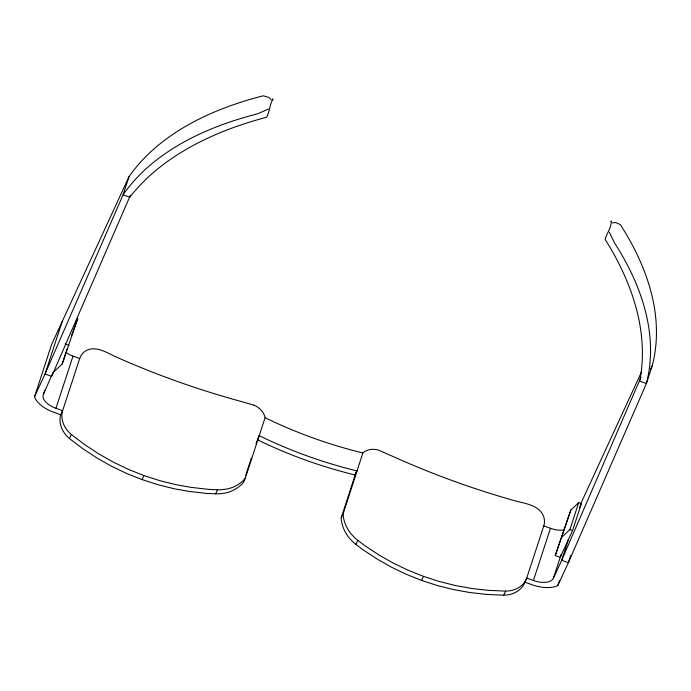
<?xml version="1.0" encoding="UTF-8"?>
<svg xmlns="http://www.w3.org/2000/svg" width="691" height="691" viewBox="0 0 691 691"><rect width="100%" height="100%" fill="white"/><g stroke="black" fill="none" stroke-linecap="round" stroke-linejoin="round"><path stroke-width="1.04" d="M67.07 353.248A17.284 8.802 18.1 0 0 73.004 356.107L79.681 358.508L62.622 410.713L60.748 414.773L53.639 412.207A25.99 13.233 18.1 0 1 39.473 403.941L38.065 402.507A25.99 13.233 18.1 0 1 34.55 396.72L51.609 344.515L129.001 176.697A488.459 248.648 18.1 0 1 263.288 95.807L268.799 97.414L271.304 99.901M62.104 321.764L45.045 373.969L34.55 396.72M62.622 410.713L55.945 408.303A17.284 8.802 18.1 0 1 43.412 394.414L44.742 390.32M53.026 372.389L43.412 394.414M54.33 371.387L62.207 363.976L67.096 349.007M62.207 363.976L77.798 318.439L71.372 336.051M129.001 176.697L123.084 194.802L45.045 373.969L51.721 376.379L130.426 195.199M55.945 408.303L73.004 356.107M243.707 481.446L244.709 478.388M245.702 475.339L251.36 458.038M256.015 443.786L257.017 440.737M62.544 410.679A22.181 18.441 45.8 0 0 71.354 434.458L69.446 438.569L82.903 448.753L96.939 457.978L111.493 466.218L126.548 473.439L141.344 479.347L157.902 484.711L174.115 488.736L189.066 491.413L207.317 493.495L218.822 493.884L225.102 493.089A32.961 28.081 2.4 0 0 243.137 482.802L245.253 478.397L265.094 417.692A249.468 126.989 18.1 0 0 362.879 452.959A20.272 16.852 45.8 0 1 378.625 450.135L394.898 457.312A446.351 227.209 18.1 0 0 517.559 501.545C527.181 503.774 540.353 506.097 543.826 517.136A19.512 16.627 2.4 0 1 543.791 525.894L526.723 578.091L524.858 582.159L531.958 584.716A25.99 13.233 18.1 0 0 548.628 587.566L550.762 587.419A25.99 13.233 18.1 0 0 557.862 585.45L568.347 562.707L646.396 383.54L652.313 365.435A488.459 248.648 18.1 0 0 620.293 224.566L615.577 222.485L612.338 222.899M362.879 452.959L343.047 514.095A32.961 27.407 45.8 0 0 350.933 533.72L355.295 538.367L364.399 545.406L379.748 555.452L392.972 562.932L408.001 570.179L423.479 576.372L439.338 581.511L455.68 585.588L472.005 588.516L488.528 590.356L505.587 591.133L503.713 595.193L486.844 594.433L470.13 592.576L453.659 589.622L437.463 585.571L422.296 580.673L406.135 574.238L391.097 566.991L377.882 559.511L362.525 549.466L353.429 542.426L349.05 537.797A32.961 27.407 45.8 0 1 341.155 518.155L356.115 471.996M505.587 591.064A22.181 18.899 2.4 0 0 526.81 578.117L533.409 580.5L550.468 528.304A17.284 8.802 18.1 0 0 563.035 530.092M555.236 555.581L570.826 510.053L578.704 502.642L581.373 503.609L572.571 530.55L560.202 557.369L555.236 555.581L570.826 510.053M533.409 580.5A17.284 8.802 18.1 0 0 553.353 578.332L561.178 554.381M562.025 536.993L569.894 529.582L578.704 502.642M568.52 539.334L561.671 560.297L553.353 578.332M557.862 585.45L559.537 580.336M570.697 555.538L568.347 562.707L561.671 560.297L641.023 377.105M142.026 479.606L143.901 475.546L159.776 480.651L175.989 484.667L190.941 487.354L209.192 489.427L220.697 489.815L226.976 489.029A32.961 28.081 2.4 0 0 245.011 478.742L245.253 478.397M215.644 493.866L217.518 489.807M341.164 517.732L343.038 513.663M355.891 544.448L357.765 540.388M421.605 580.44L423.479 576.372M580.993 503.195L641.559 371.844M579.576 507.514L581.373 503.609M650.507 369.357L652.313 365.435M611.043 221.224L611.198 220.904C611.544 227.52 606.776 233.117 605.126 239.328A530.291 269.939 18.1 0 1 639.711 381.13L646.396 383.54A488.459 248.648 18.1 0 0 614.377 242.671L609.315 232.15M268.281 109.152L257.372 113.911A488.459 248.648 18.1 0 0 123.084 194.802L129.77 197.211A530.291 269.939 18.1 0 1 266.622 117.245C269.887 111.588 269.438 104.41 273.17 98.994L272.539 99.141M65.023 343.954L68.996 345.388M569.894 529.582L572.571 530.55M543.791 525.894L550.468 528.304M143.901 475.546L128.414 469.37L113.238 462.089L98.804 453.918L84.924 444.797L71.32 434.509M254.003 405.159L236.616 400.219A446.351 227.209 18.1 0 1 113.955 355.986C105.455 351.771 93.959 344.947 84.717 351.555A19.512 16.23 45.8 0 0 79.681 358.508M253.986 405.185A20.272 17.266 2.4 0 1 265.119 417.692M524.935 582.176A22.181 18.899 2.4 0 1 503.713 595.124M69.48 438.517A22.181 18.441 45.8 0 1 60.67 414.738M259.22 435.658L257.346 439.718A249.468 126.989 18.1 0 0 355.131 474.985L357.005 470.925A249.468 126.989 18.1 0 1 259.22 435.658"/></g></svg>
